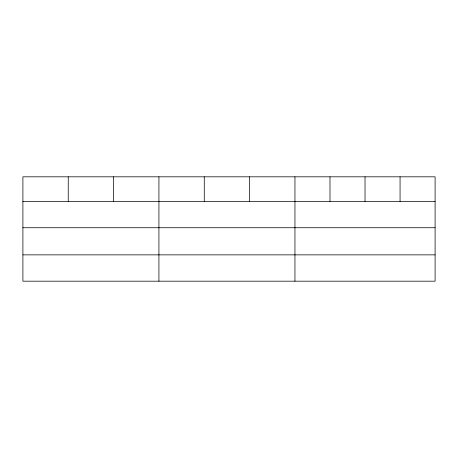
<?xml version="1.0" encoding="UTF-8"?>
<svg xmlns="http://www.w3.org/2000/svg" width="458" height="458" viewBox="0 0 458 458"><rect width="100%" height="100%" fill="white"/><g stroke="black" fill="none" stroke-linecap="round" stroke-linejoin="round"><path stroke-width="0.69" d="M435.1 227.735L435.1 176.817L22.9 176.817L22.9 281.183L435.1 281.183L435.1 227.735L22.9 227.735M22.9 201.411L435.1 201.411M22.9 254.86L435.1 254.86M400.063 176.817L400.063 201.411M365.026 176.817L365.026 201.411M329.989 176.817L329.989 201.411M294.952 176.817L294.952 281.183M249.61 176.817L249.61 201.411M204.268 176.817L204.268 201.411M158.926 176.817L158.926 281.183M113.584 176.817L113.584 201.411M68.242 176.817L68.242 201.411"/></g></svg>
